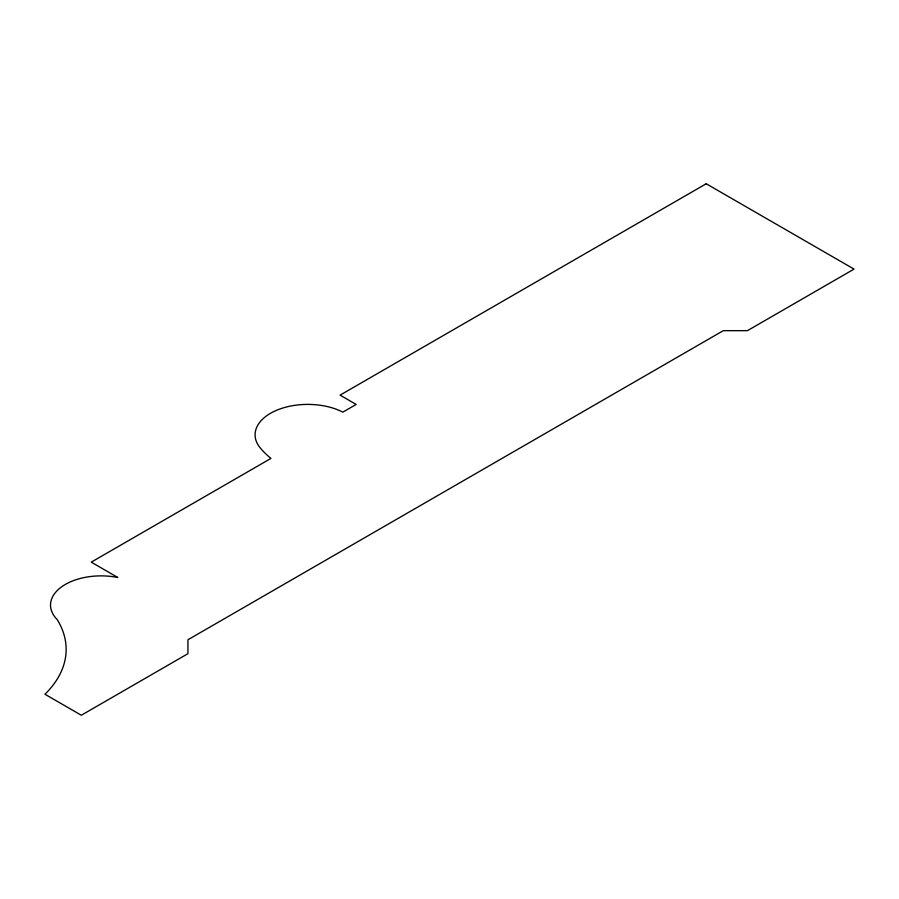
<?xml version="1.0" encoding="UTF-8"?>
<svg xmlns="http://www.w3.org/2000/svg" width="899" height="899" viewBox="0 0 899 899"><rect width="100%" height="100%" fill="white"/><g stroke="black" fill="none" stroke-linecap="round" stroke-linejoin="round"><path stroke-width="1.35" d="M706.221 183.756L340.08 395.144L356.161 404.426L342.834 412.124A52.659 30.409 0 0 0 275.577 410.731A52.659 30.409 0 0 0 260.845 448.635A125.467 72.437 0 0 0 270.947 458.411L91.26 562.145L117.848 577.506A50.614 29.218 0 0 0 62.267 586.373A50.614 29.218 0 0 0 57.154 619.546A152.965 88.316 0 0 1 44.95 694.242L81.315 715.244L187.936 653.685L187.936 639.762L723.313 330.663L747.44 330.663L854.05 269.104L706.221 183.756"/></g></svg>
